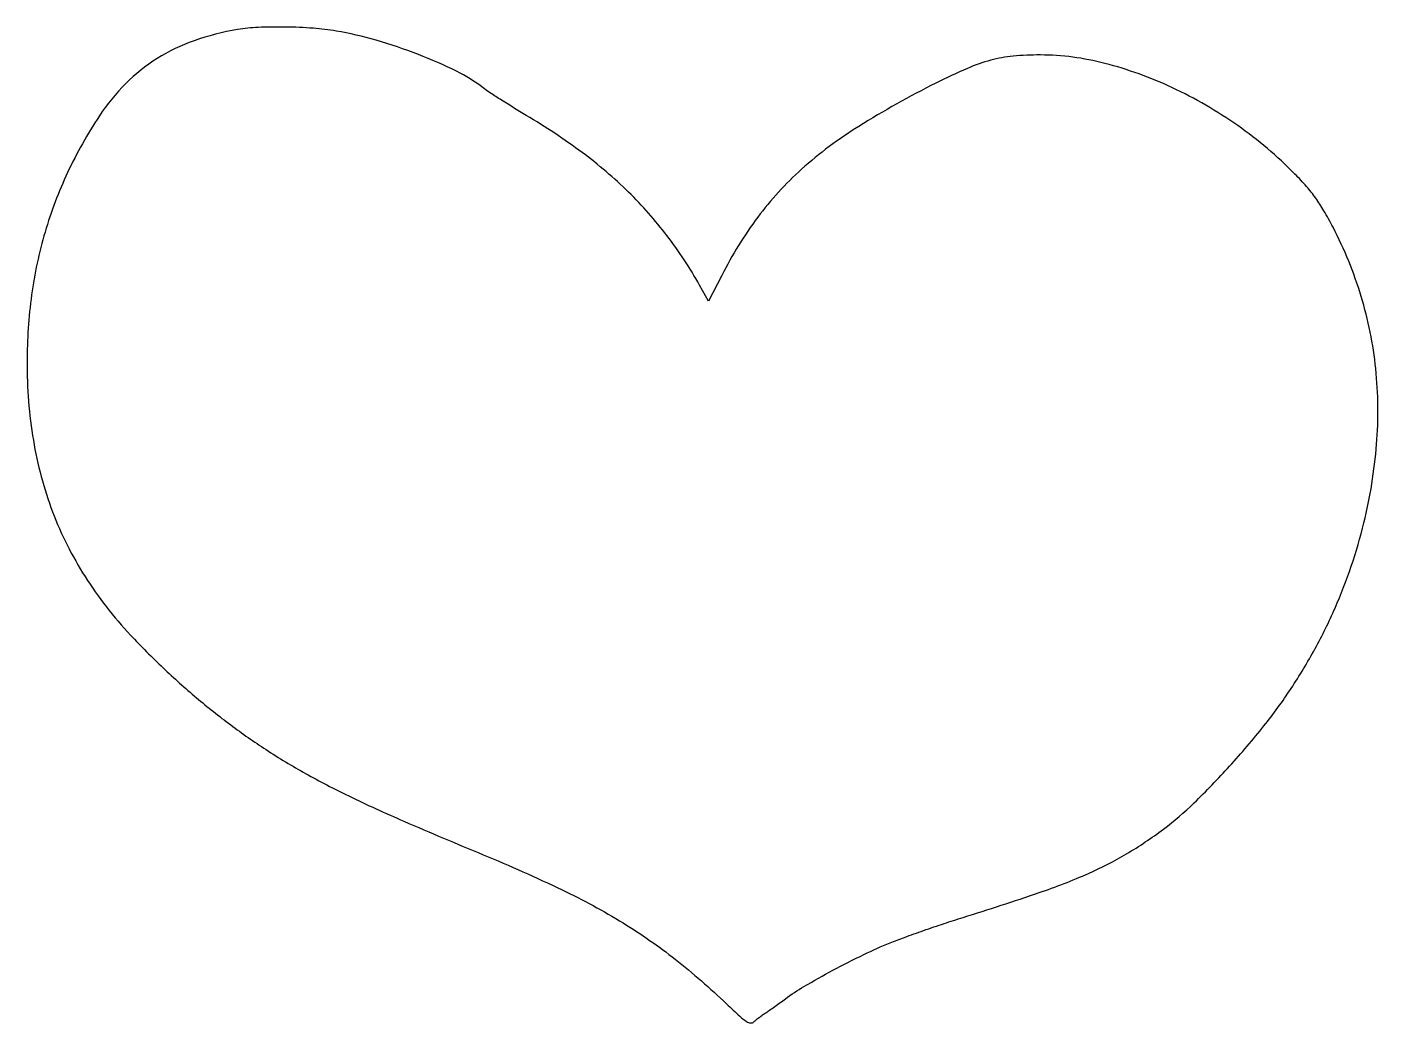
# Model space of a CAD drawing. Extents: x 1 to 464, y 1 to 343.
import ezdxf

# ---------------------------------------------------------------- set-up
doc = ezdxf.new("R2010")
doc.units = 0

msp = doc.modelspace()

# ---------------------------------------------------------------- linework, layer by layer
msp.add_lwpolyline([(72.830856, 341.976845, 0.042622), (57.92021, 338.131895, 0.055333), (45.210078, 332.021725, 0.057198), (34.4723, 323.463183, 0.050348), (25.426068, 312.344314, 0.03586), (14.540927, 292.91501, 0.038299), (6.81712, 272.54485, 0.037784), (2.213969, 250.983332, 0.03314), (0.636131, 228, 0.041458), (2.80686, 201.119401, 0.04969), (9.397718, 176.614781, 0.050951), (20.512113, 154.397752, 0.047494), (36.119036, 134.31299, 0.013508), (47.288552, 123.079074, 0.014847), (58.710871, 112.824801, 0.015211), (70.450297, 103.496391, 0.015884), (82.570486, 95.038537, 0.017117), (96.104788, 86.865322, 0.01454), (110.914404, 79.155931, 0.010738), (129.856697, 70.482082, 0.003928), (157, 59.003528, -0.013488), (184.095688, 46.929406, -0.025964), (204.969227, 35.577915, -0.029335), (222.808687, 23.145224, -0.023869), (240.400007, 7.870175, 0.004996), (244.98804, 3.572129, 0.040688), (247.255565, 1.807011, 0.118495), (248.698089, 1.289858, 0.227229), (249.831914, 1.689057, -0.022952), (250.569167, 2.361561, -0.009548), (251.62166, 3.203155, -0.009423), (252.785029, 4.063144, -0.012027), (253.890311, 4.809079, 0.008578), (255.174378, 5.662841, 0.003241), (256.940697, 6.898431, 0.003209), (258.845172, 8.267592, 0.003909), (260.609933, 9.574814, -0.029316), (266.960009, 13.796694, -0.009264), (276.904434, 19.354041, -0.009583), (287.530071, 24.777086, -0.017069), (296.5, 28.767878, -0.008584), (301.38343, 30.646876, -0.003675), (307.96875, 32.997041, -0.003635), (315.025219, 35.399634, -0.004781), (321.5, 37.483235, 0.006673), (347.576672, 45.983793, 0.021678), (364.517196, 52.589819, 0.030165), (377.55561, 59.302982, 0.027193), (390.170164, 67.75209, 0.031576), (400.686273, 76.748392, 0.015741), (412.871481, 89.352016, 0.015614), (424.638581, 103.158657, 0.023256), (433.963779, 116, 0.020158), (442.177196, 129.662671, 0.02179), (449.036366, 143.598481, 0.02202), (454.594761, 157.938649, 0.021564), (458.913889, 172.811721, 0.039599), (463.27497, 199.775849, 0.046361), (462.978001, 225.68065, 0.047636), (457.968266, 250.48128, 0.046154), (448.322945, 274.164018, 0.012205), (445.205938, 279.823687, 0.023078), (442.378176, 284.197086, 0.024324), (439.26346, 288.138616, 0.015381), (435.276415, 292.434286, 0.044708), (415.640343, 309.058495, 0.04396), (393.254786, 322.033835, 0.045955), (370.05235, 330.387825, 0.062422), (348, 333.250062, 0.024201), (338.636547, 332.837772, 0.042783), (331.029705, 331.469969, 0.036821), (323.03614, 328.668996, 0.013472), (312.177714, 323.589053, 0.023202), (285.720817, 308.758048, 0.043619), (266.149267, 294.048736, 0.049738), (251.154805, 277.617755, 0.042368), (238.771527, 257.673452), (234.277319, 248.846904), (231.162396, 254.366245, 0.034268), (220.00784, 271.306072, 0.036242), (206.833308, 286.228288, 0.034306), (190.978572, 299.759223, 0.025362), (171.775847, 312.53835, -0.003806), (167.202249, 315.305343, -0.004101), (162.784155, 318.074627, -0.003879), (159.03128, 320.511217, -0.019535), (157, 321.969592, 0.051136), (147.907819, 327.664347, 0.022001), (134.787115, 333.419823, 0.021626), (120.275267, 338.327984, 0.028214), (106.61901, 341.474877, 0.024924), (98.802175, 342.419276, 0.013886), (89.216907, 342.828104, 0.013832), (79.849233, 342.708132, 0.031687)], format="xyb", close=True)

doc.saveas('drawing.dxf')
